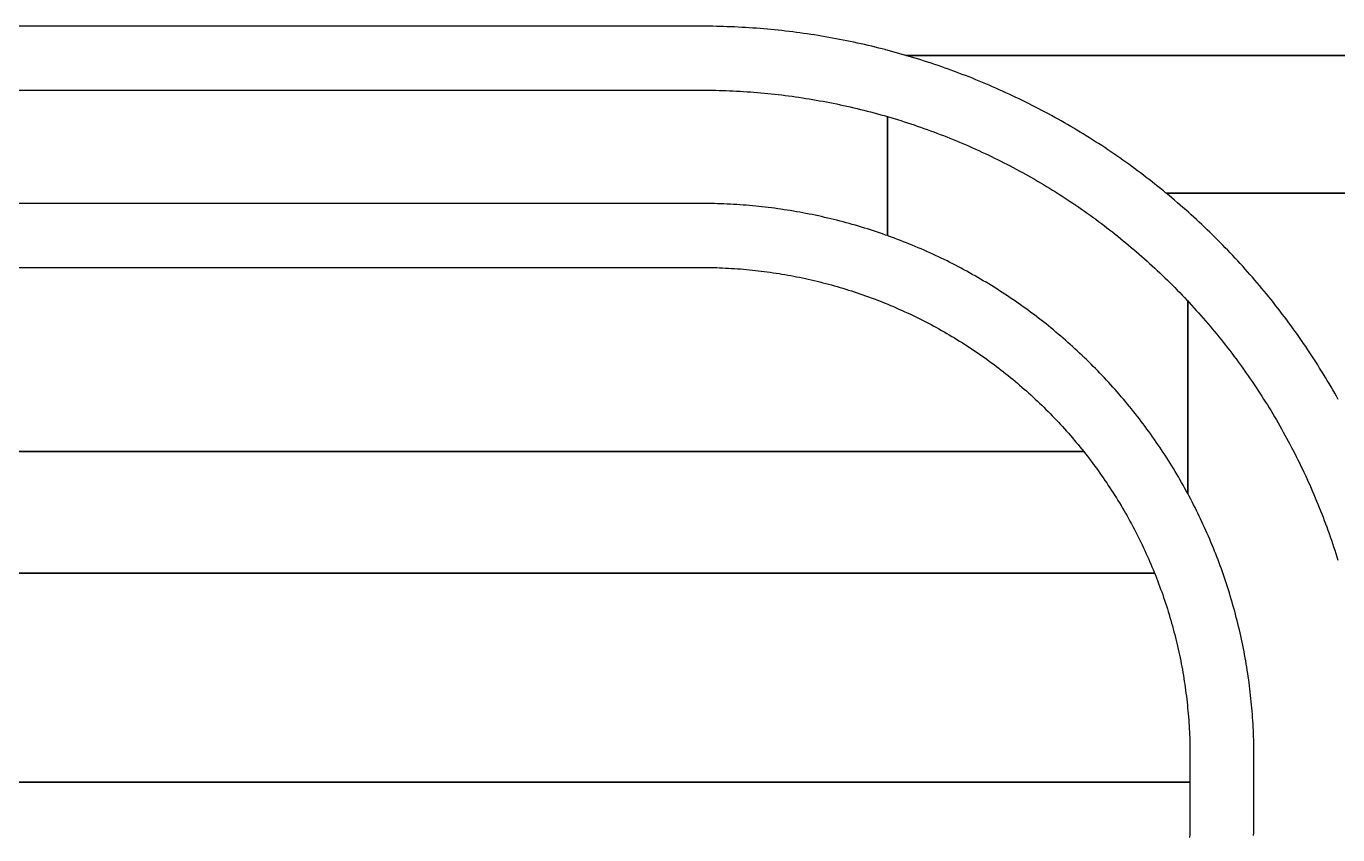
# Model space of a CAD drawing. Extents: x -3500 to 3500, y -3500 to 3500.
# Drawn here: x -581.1 to -293.9, y -233.1 to -56.1 of the extents above; entities that cross this region are included whole.
import ezdxf

# ---------------------------------------------------------------- set-up
doc = ezdxf.new("R2010")
doc.units = 0
for name, color, linetype in [('L5D0', 3, 'CONTINUOUS'), ('L5D100', 7, 'CONTINUOUS'), ('L5D11', 2, 'CONTINUOUS')]:
    doc.layers.add(name, color=color, linetype=linetype)

# ---------------------------------------------------------------- blocks, each defined once
blk = doc.blocks.new('ground_main_5')
at = {"layer": 'L5D0'}
for points in [[(-293.768, -137.814), (-294.16, -137.118), (-294.5555, -136.4235), (-294.9545, -135.731), (-295.3565, -135.0405), (-295.7625, -134.3525), (-296.172, -133.666), (-296.5845, -132.9815), (-297.001, -132.2995), (-297.4205, -131.6195), (-297.8435, -130.9415), (-298.27, -130.2655), (-298.6995, -129.592), (-299.1325, -128.9205), (-299.569, -128.251), (-300.009, -127.5835), (-300.452, -126.9185), (-300.8985, -126.256), (-301.3485, -125.5955), (-301.8015, -124.937), (-302.2575, -124.281), (-302.7175, -123.6275), (-303.18, -122.976), (-303.6465, -122.327), (-304.116, -121.68), (-304.5885, -121.036), (-305.064, -120.394), (-305.5435, -119.754), (-306.0255, -119.117), (-306.511, -118.482), (-306.9995, -117.85), (-307.4915, -117.22), (-307.986, -116.5925), (-308.484, -115.9675), (-308.9855, -115.345), (-309.4895, -114.725), (-309.997, -114.1075), (-310.5075, -113.493), (-311.021, -112.8805), (-311.5375, -112.271), (-312.057, -111.6635), (-312.5795, -111.059), (-313.105, -110.457), (-313.634, -109.858), (-314.1655, -109.2615), (-314.7, -108.6675), (-315.2375, -108.076), (-315.7785, -107.4875), (-316.3215, -106.9015), (-316.868, -106.3185), (-317.4175, -105.738), (-317.9695, -105.1605), (-318.5245, -104.5855), (-319.0825, -104.0135), (-319.6435, -103.444), (-320.207, -102.8775), (-320.7735, -102.314), (-321.343, -101.7535), (-321.915, -101.1955), (-322.49, -100.64), (-323.0675, -100.088), (-323.648, -99.5385), (-324.231, -98.9925), (-324.817, -98.449), (-325.4055, -97.9085), (-325.9965, -97.371), (-326.5905, -96.836), (-327.1875, -96.3045), (-327.7865, -95.776), (-328.3885, -95.25), (-328.993, -94.7275), (-329.6, -94.208), (-330.21, -93.6915), (-330.822, -93.178), (-331.437, -92.6675), (-331.5945, -92.538), (-332.0545, -92.16), (-332.6745, -91.656), (-333.297, -91.155), (-333.922, -90.657), (-334.549, -90.162), (-335.179, -89.67), (-335.8115, -89.1815), (-336.4465, -88.696), (-337.0835, -88.214), (-337.723, -87.735), (-338.365, -87.259), (-339.0095, -86.7865), (-339.6565, -86.317), (-340.3055, -85.851), (-340.9565, -85.388), (-341.6105, -84.9285), (-342.2665, -84.472), (-342.9245, -84.019), (-343.5855, -83.569), (-344.248, -83.1225), (-344.913, -82.6795), (-345.58, -82.24), (-346.2495, -81.8035), (-346.921, -81.37), (-347.595, -80.9405), (-348.271, -80.514), (-348.949, -80.091), (-349.629, -79.6715), (-350.311, -79.2555), (-350.9955, -78.8425), (-351.6815, -78.4335), (-352.37, -78.0275), (-353.0605, -77.625), (-353.753, -77.226), (-354.447, -76.8305), (-355.1435, -76.4385), (-355.842, -76.05), (-356.542, -75.665), (-357.2445, -75.2835), (-357.9485, -74.905), (-358.6545, -74.5305), (-359.362, -74.16), (-360.0715, -73.7925), (-360.783, -73.4285), (-361.4965, -73.068), (-362.2115, -72.7115), (-362.9285, -72.3585), (-363.647, -72.009), (-364.3675, -71.663), (-365.0895, -71.3205), (-365.813, -70.9815), (-366.5385, -70.6465), (-367.266, -70.315), (-367.9945, -69.9875), (-368.725, -69.663), (-369.457, -69.3425), (-370.1905, -69.026), (-370.926, -68.7125), (-371.6625, -68.403), (-372.401, -68.0975), (-373.1405, -67.795), (-373.882, -67.497), (-374.625, -67.202), (-375.369, -66.911), (-376.115, -66.624), (-376.862, -66.3405), (-377.6105, -66.0605), (-378.3605, -65.7845), (-379.1115, -65.5125), (-379.8645, -65.244), (-380.6185, -64.979), (-381.3735, -64.718), (-382.1305, -64.461), (-382.888, -64.2075), (-383.6475, -63.958), (-384.4075, -63.712), (-385.1695, -63.47), (-385.932, -63.232), (-386.696, -62.9975), (-387.461, -62.767), (-388.2275, -62.5405), (-388.995, -62.3175), (-389.7635, -62.0985), (-390.533, -61.883), (-391.3035, -61.672), (-392.0755, -61.4645), (-392.848, -61.261), (-393.001, -61.2215), (-393.622, -61.061), (-394.3965, -60.865), (-395.1725, -60.673), (-395.949, -60.485), (-396.7265, -60.301), (-397.505, -60.1205), (-398.2845, -59.944), (-399.065, -59.7715), (-399.846, -59.603), (-400.628, -59.4385), (-401.4105, -59.2775), (-402.1945, -59.1205), (-402.9785, -58.9675), (-403.7635, -58.8185), (-404.5495, -58.6735), (-405.336, -58.5325), (-406.1235, -58.395), (-406.9115, -58.262), (-407.7, -58.1325), (-408.489, -58.007), (-409.279, -57.8855), (-410.0695, -57.768), (-410.8605, -57.6545), (-411.652, -57.545), (-412.444, -57.4395), (-413.2365, -57.3375), (-414.03, -57.24), (-414.8235, -57.146), (-415.6175, -57.0565), (-416.412, -56.9705), (-417.207, -56.889), (-418.002, -56.811), (-418.798, -56.737), (-419.594, -56.6675), (-420.3905, -56.6015), (-421.187, -56.5395), (-421.984, -56.4815), (-422.7815, -56.4275), (-423.579, -56.3775), (-424.377, -56.332), (-425.175, -56.29), (-425.973, -56.252), (-426.7715, -56.218), (-427.57, -56.188), (-428.3685, -56.162), (-429.1675, -56.14), (-429.9665, -56.122), (-430.7655, -56.108), (-431.5645, -56.098), (-432.3635, -56.092), (-433.1625, -56.09), (-2324.91, -56.09)], [(-2324.91, -108.91), (-433.1625, -108.91), (-432.509, -108.912), (-431.8555, -108.918), (-431.2025, -108.928), (-430.549, -108.942), (-429.8955, -108.96), (-429.2425, -108.982), (-428.5895, -109.008), (-427.9365, -109.038), (-427.284, -109.0715), (-426.6315, -109.1095), (-425.9795, -109.1515), (-425.3275, -109.1975), (-424.676, -109.2475), (-424.0245, -109.301), (-423.3735, -109.359), (-422.723, -109.421), (-422.073, -109.4865), (-421.423, -109.5565), (-420.7735, -109.63), (-420.125, -109.708), (-419.4765, -109.7895), (-418.8285, -109.875), (-418.181, -109.965), (-417.5345, -110.0585), (-416.888, -110.156), (-416.2425, -110.2575), (-415.5975, -110.3625), (-414.9535, -110.472), (-414.3095, -110.585), (-413.667, -110.7025), (-413.0245, -110.8235), (-412.383, -110.9485), (-411.7425, -111.0775), (-411.1025, -111.2105), (-410.4635, -111.347), (-409.8255, -111.488), (-409.188, -111.6325), (-408.5515, -111.781), (-407.916, -111.9335), (-407.2815, -112.0895), (-406.648, -112.2495), (-406.0155, -112.4135), (-405.3835, -112.5815), (-404.753, -112.7535), (-404.1235, -112.929), (-403.4955, -113.1085), (-402.868, -113.2915), (-402.242, -113.4785), (-401.617, -113.6695), (-400.993, -113.864), (-400.3705, -114.0625), (-399.749, -114.265), (-399.1285, -114.471), (-398.51, -114.681), (-397.892, -114.895), (-397.276, -115.112), (-396.661, -115.3335), (-396.0475, -115.5585), (-395.4355, -115.787), (-394.8245, -116.0195), (-394.215, -116.256), (-393.607, -116.4955), (-393.001, -116.7395), (-392.396, -116.9865), (-391.7925, -117.2375), (-391.1905, -117.4925), (-390.5905, -117.7505), (-389.9915, -118.013), (-389.3945, -118.2785), (-388.799, -118.548), (-388.2055, -118.821), (-387.6135, -119.0975), (-387.023, -119.3775), (-386.434, -119.6615), (-385.8475, -119.949), (-385.262, -120.2395), (-384.679, -120.5345), (-384.097, -120.8325), (-383.5175, -121.134), (-382.9395, -121.4395), (-382.3635, -121.748), (-381.7895, -122.06), (-381.2175, -122.376), (-380.647, -122.695), (-380.079, -123.018), (-379.5125, -123.344), (-378.948, -123.674), (-378.386, -124.007), (-377.8255, -124.3435), (-377.2675, -124.6835), (-376.7115, -125.0265), (-376.1575, -125.3735), (-375.6055, -125.7235), (-375.056, -126.077), (-374.5085, -126.4335), (-373.963, -126.794), (-373.42, -127.1575), (-372.879, -127.524), (-372.3405, -127.8945), (-371.8045, -128.2675), (-371.27, -128.6445), (-370.7385, -129.0245), (-370.209, -129.4075), (-369.682, -129.794), (-369.1575, -130.1835), (-368.635, -130.576), (-368.115, -130.972), (-367.5975, -131.3715), (-367.0825, -131.7735), (-366.57, -132.179), (-366.06, -132.5875), (-365.5525, -132.9995), (-365.0475, -133.414), (-364.545, -133.832), (-364.045, -134.253), (-363.548, -134.677), (-363.053, -135.104), (-362.561, -135.534), (-362.0715, -135.967), (-361.5845, -136.403), (-361.1005, -136.842), (-360.619, -137.284), (-360.1405, -137.7285), (-359.6645, -138.1765), (-359.191, -138.627), (-358.7205, -139.0805), (-358.253, -139.537), (-357.788, -139.9965), (-357.326, -140.4585), (-356.8665, -140.9235), (-356.41, -141.391), (-355.9565, -141.8615), (-355.506, -142.335), (-355.058, -142.811), (-354.613, -143.2895), (-354.1715, -143.771), (-353.7325, -144.2555), (-353.2965, -144.742), (-352.8635, -145.2315), (-352.4335, -145.7235), (-352.0065, -146.2185), (-351.5825, -146.7155), (-351.1615, -147.2155), (-350.7435, -147.718), (-350.329, -148.223), (-349.917, -148.7305), (-349.5085, -149.2405), (-2334.91, -149.2405)], [(-2334.91, -149.2405), (-349.5085, -149.2405), (-349.103, -149.7535), (-348.7005, -150.2685), (-348.3015, -150.7855), (-347.9055, -151.3055), (-347.513, -151.828), (-347.123, -152.3525), (-346.737, -152.8795), (-346.3535, -153.409), (-345.9735, -153.941), (-345.597, -154.475), (-345.2235, -155.011), (-344.8535, -155.55), (-344.487, -156.0905), (-344.1235, -156.634), (-343.763, -157.179), (-343.4065, -157.7265), (-343.053, -158.2765), (-342.7025, -158.828), (-342.356, -159.382), (-342.0125, -159.938), (-341.6725, -160.4965), (-341.336, -161.0565), (-341.003, -161.619), (-340.6735, -162.183), (-340.3475, -162.7495), (-340.0245, -163.3175), (-339.7055, -163.888), (-339.3895, -164.46), (-339.0775, -165.034), (-338.7685, -165.61), (-338.4635, -166.188), (-338.162, -166.768), (-337.8635, -167.3495), (-337.569, -167.933), (-337.278, -168.518), (-336.9905, -169.105), (-336.707, -169.6935), (-336.4265, -170.284), (-336.15, -170.876), (-335.877, -171.47), (-335.608, -172.0655), (-335.342, -172.6625), (-335.08, -173.261), (-334.8215, -173.8615), (-334.567, -174.463), (-334.316, -175.0665), (-334.0685, -175.6715), (-333.825, -176.278), (-333.585, -176.886), (-333.349, -177.495), (-333.1165, -178.106), (-332.888, -178.718), (-332.663, -179.3315), (-332.4415, -179.9465), (-332.224, -180.563), (-332.0105, -181.1805), (-331.8005, -181.7995), (-331.5945, -182.4195), (-331.392, -183.041), (-331.1935, -183.6635), (-330.999, -184.2875), (-330.808, -184.9125), (-330.621, -185.5385), (-330.4375, -186.166), (-330.258, -186.7945), (-330.0825, -187.424), (-329.911, -188.0545), (-329.743, -188.686), (-329.579, -189.3185), (-329.419, -189.952), (-329.2625, -190.5865), (-329.1105, -191.222), (-328.962, -191.8585), (-328.8175, -192.496), (-328.6765, -193.134), (-328.54, -193.773), (-328.407, -194.413), (-328.278, -195.054), (-328.153, -195.695), (-328.032, -196.3375), (-327.9145, -196.9805), (-327.8015, -197.624), (-327.692, -198.2685), (-327.5865, -198.913), (-327.485, -199.559), (-327.3875, -200.205), (-327.294, -200.852), (-327.2045, -201.499), (-327.119, -202.147), (-327.0375, -202.7955), (-326.9595, -203.4445), (-326.886, -204.0935), (-326.816, -204.7435), (-326.75, -205.3935), (-326.6885, -206.0445), (-326.6305, -206.695), (-326.5765, -207.3465), (-326.527, -207.998), (-326.481, -208.65), (-326.439, -209.302), (-326.401, -209.9545), (-326.367, -210.6075), (-326.337, -211.26), (-326.3115, -211.913), (-326.2895, -212.566), (-326.2715, -213.2195), (-326.2575, -213.873), (-326.2475, -214.5265), (-326.2415, -215.18), (-326.2395, -215.8335), (-326.2395, -221.622), (-2334.91, -221.622)], [(-2334.91, -221.622), (-326.2395, -221.622), (-326.2395, -229.1665), (-326.2415, -229.82), (-326.2475, -230.4735), (-326.2575, -231.127), (-326.2715, -231.7805), (-326.2895, -232.434), (-326.3115, -233.087), (-326.337, -233.74)]]:
    blk.add_lwpolyline(points, dxfattribs=at)
blk = doc.blocks.new('TOP_main_5_Cheese_100')
at = {"layer": 'L5D100'}
for points in [[(2334.91, -92.6675), (-331.437, -92.6675), (-331.5945, -92.538), (-332.0545, -92.16), (-332.6745, -91.656), (-333.297, -91.155), (-333.922, -90.657), (-334.549, -90.162), (-335.179, -89.67), (-335.8115, -89.1815), (-336.4465, -88.696), (-337.0835, -88.214), (-337.723, -87.735), (-338.365, -87.259), (-339.0095, -86.7865), (-339.6565, -86.317), (-340.3055, -85.851), (-340.9565, -85.388), (-341.6105, -84.9285), (-342.2665, -84.472), (-342.9245, -84.019), (-343.5855, -83.569), (-344.248, -83.1225), (-344.913, -82.6795), (-345.58, -82.24), (-346.2495, -81.8035), (-346.921, -81.37), (-347.595, -80.9405), (-348.271, -80.514), (-348.949, -80.091), (-349.629, -79.6715), (-350.311, -79.2555), (-350.9955, -78.8425), (-351.6815, -78.4335), (-352.37, -78.0275), (-353.0605, -77.625), (-353.753, -77.226), (-354.447, -76.8305), (-355.1435, -76.4385), (-355.842, -76.05), (-356.542, -75.665), (-357.2445, -75.2835), (-357.9485, -74.905), (-358.6545, -74.5305), (-359.362, -74.16), (-360.0715, -73.7925), (-360.783, -73.4285), (-361.4965, -73.068), (-362.2115, -72.7115), (-362.9285, -72.3585), (-363.647, -72.009), (-364.3675, -71.663), (-365.0895, -71.3205), (-365.813, -70.9815), (-366.5385, -70.6465), (-367.266, -70.315), (-367.9945, -69.9875), (-368.725, -69.663), (-369.457, -69.3425), (-370.1905, -69.026), (-370.926, -68.7125), (-371.6625, -68.403), (-372.401, -68.0975), (-373.1405, -67.795), (-373.882, -67.497), (-374.625, -67.202), (-375.369, -66.911), (-376.115, -66.624), (-376.862, -66.3405), (-377.6105, -66.0605), (-378.3605, -65.7845), (-379.1115, -65.5125), (-379.8645, -65.244), (-380.6185, -64.979), (-381.3735, -64.718), (-382.1305, -64.461), (-382.888, -64.2075), (-383.6475, -63.958), (-384.4075, -63.712), (-385.1695, -63.47), (-385.932, -63.232), (-386.696, -62.9975), (-387.461, -62.767), (-388.2275, -62.5405), (-388.366, -62.5), (-62.5, -62.5)], [(-62.5, -62.5), (-388.366, -62.5), (-388.995, -62.3175), (-389.7635, -62.0985), (-390.533, -61.883), (-391.3035, -61.672), (-392.0755, -61.4645), (-392.848, -61.261), (-393.001, -61.2215), (-393.622, -61.061), (-394.3965, -60.865), (-395.1725, -60.673), (-395.949, -60.485), (-396.7265, -60.301), (-397.505, -60.1205), (-398.2845, -59.944), (-399.065, -59.7715), (-399.846, -59.603), (-400.628, -59.4385), (-401.4105, -59.2775), (-402.1945, -59.1205), (-402.9785, -58.9675), (-403.7635, -58.8185), (-404.5495, -58.6735), (-405.336, -58.5325), (-406.1235, -58.395), (-406.9115, -58.262), (-407.7, -58.1325), (-408.489, -58.007), (-409.279, -57.8855), (-410.0695, -57.768), (-410.8605, -57.6545), (-411.652, -57.545), (-412.444, -57.4395), (-413.2365, -57.3375), (-414.03, -57.24), (-414.8235, -57.146), (-415.6175, -57.0565), (-416.412, -56.9705), (-417.207, -56.889), (-418.002, -56.811), (-418.798, -56.737), (-419.594, -56.6675), (-420.3905, -56.6015), (-421.187, -56.5395), (-421.984, -56.4815), (-422.7815, -56.4275), (-423.579, -56.3775), (-424.377, -56.332), (-425.175, -56.29), (-425.973, -56.252), (-426.7715, -56.218), (-427.57, -56.188), (-428.3685, -56.162), (-429.1675, -56.14), (-429.9665, -56.122), (-430.7655, -56.108), (-431.5645, -56.098), (-432.3635, -56.092), (-433.1625, -56.09), (-2324.91, -56.09)], [(-2324.91, -108.91), (-433.1625, -108.91), (-432.509, -108.912), (-431.8555, -108.918), (-431.2025, -108.928), (-430.549, -108.942), (-429.8955, -108.96), (-429.2425, -108.982), (-428.5895, -109.008), (-427.9365, -109.038), (-427.284, -109.0715), (-426.6315, -109.1095), (-425.9795, -109.1515), (-425.3275, -109.1975), (-424.676, -109.2475), (-424.0245, -109.301), (-423.3735, -109.359), (-422.723, -109.421), (-422.073, -109.4865), (-421.423, -109.5565), (-420.7735, -109.63), (-420.125, -109.708), (-419.4765, -109.7895), (-418.8285, -109.875), (-418.181, -109.965), (-417.5345, -110.0585), (-416.888, -110.156), (-416.2425, -110.2575), (-415.5975, -110.3625), (-414.9535, -110.472), (-414.3095, -110.585), (-413.667, -110.7025), (-413.0245, -110.8235), (-412.383, -110.9485), (-411.7425, -111.0775), (-411.1025, -111.2105), (-410.4635, -111.347), (-409.8255, -111.488), (-409.188, -111.6325), (-408.5515, -111.781), (-407.916, -111.9335), (-407.2815, -112.0895), (-406.648, -112.2495), (-406.0155, -112.4135), (-405.3835, -112.5815), (-404.753, -112.7535), (-404.1235, -112.929), (-403.4955, -113.1085), (-402.868, -113.2915), (-402.242, -113.4785), (-401.617, -113.6695), (-400.993, -113.864), (-400.3705, -114.0625), (-399.749, -114.265), (-399.1285, -114.471), (-398.51, -114.681), (-397.892, -114.895), (-397.276, -115.112), (-396.661, -115.3335), (-396.0475, -115.5585), (-395.4355, -115.787), (-394.8245, -116.0195), (-394.215, -116.256), (-393.607, -116.4955), (-393.001, -116.7395), (-392.396, -116.9865), (-391.7925, -117.2375), (-391.1905, -117.4925), (-390.5905, -117.7505), (-389.9915, -118.013), (-389.3945, -118.2785), (-388.799, -118.548), (-388.2055, -118.821), (-387.6135, -119.0975), (-387.023, -119.3775), (-386.434, -119.6615), (-385.8475, -119.949), (-385.262, -120.2395), (-384.679, -120.5345), (-384.097, -120.8325), (-383.5175, -121.134), (-382.9395, -121.4395), (-382.3635, -121.748), (-381.7895, -122.06), (-381.2175, -122.376), (-380.647, -122.695), (-380.079, -123.018), (-379.5125, -123.344), (-378.948, -123.674), (-378.386, -124.007), (-377.8255, -124.3435), (-377.2675, -124.6835), (-376.7115, -125.0265), (-376.1575, -125.3735), (-375.6055, -125.7235), (-375.056, -126.077), (-374.5085, -126.4335), (-373.963, -126.794), (-373.42, -127.1575), (-372.879, -127.524), (-372.3405, -127.8945), (-371.8045, -128.2675), (-371.27, -128.6445), (-370.7385, -129.0245), (-370.209, -129.4075), (-369.682, -129.794), (-369.1575, -130.1835), (-368.635, -130.576), (-368.115, -130.972), (-367.5975, -131.3715), (-367.0825, -131.7735), (-366.57, -132.179), (-366.06, -132.5875), (-365.5525, -132.9995), (-365.0475, -133.414), (-364.545, -133.832), (-364.045, -134.253), (-363.548, -134.677), (-363.053, -135.104), (-362.561, -135.534), (-362.0715, -135.967), (-361.5845, -136.403), (-361.1005, -136.842), (-360.619, -137.284), (-360.1405, -137.7285), (-359.6645, -138.1765), (-359.191, -138.627), (-358.7205, -139.0805), (-358.253, -139.537), (-357.788, -139.9965), (-357.326, -140.4585), (-356.8665, -140.9235), (-356.41, -141.391), (-355.9565, -141.8615), (-355.506, -142.335), (-355.058, -142.811), (-354.613, -143.2895), (-354.1715, -143.771), (-353.7325, -144.2555), (-353.2965, -144.742), (-352.8635, -145.2315), (-352.4335, -145.7235), (-352.0065, -146.2185), (-351.5825, -146.7155), (-351.1615, -147.2155), (-350.7435, -147.718), (-350.329, -148.223), (-349.917, -148.7305), (-349.5085, -149.2405), (-349.103, -149.7535), (-348.7005, -150.2685), (-348.3015, -150.7855), (-347.9055, -151.3055), (-347.513, -151.828), (-347.123, -152.3525), (-346.737, -152.8795), (-346.3535, -153.409), (-345.9735, -153.941), (-345.597, -154.475), (-345.2235, -155.011), (-344.8535, -155.55), (-344.487, -156.0905), (-344.1235, -156.634), (-343.763, -157.179), (-343.4065, -157.7265), (-343.053, -158.2765), (-342.7025, -158.828), (-342.356, -159.382), (-342.0125, -159.938), (-341.6725, -160.4965), (-341.336, -161.0565), (-341.003, -161.619), (-340.6735, -162.183), (-340.3475, -162.7495), (-340.0245, -163.3175), (-339.7055, -163.888), (-339.3895, -164.46), (-339.0775, -165.034), (-338.7685, -165.61), (-338.4635, -166.188), (-338.162, -166.768), (-337.8635, -167.3495), (-337.569, -167.933), (-337.278, -168.518), (-336.9905, -169.105), (-336.707, -169.6935), (-336.4265, -170.284), (-336.15, -170.876), (-335.877, -171.47), (-335.608, -172.0655), (-335.342, -172.6625), (-335.08, -173.261), (-334.8215, -173.8615), (-334.567, -174.463), (-334.316, -175.0665), (-334.0685, -175.6715), (-334.0035, -175.8345), (-2334.91, -175.8345)], [(-293.768, -137.814), (-294.16, -137.118), (-294.5555, -136.4235), (-294.9545, -135.731), (-295.3565, -135.0405), (-295.7625, -134.3525), (-296.172, -133.666), (-296.5845, -132.9815), (-297.001, -132.2995), (-297.4205, -131.6195), (-297.8435, -130.9415), (-298.27, -130.2655), (-298.6995, -129.592), (-299.1325, -128.9205), (-299.569, -128.251), (-300.009, -127.5835), (-300.452, -126.9185), (-300.8985, -126.256), (-301.3485, -125.5955), (-301.8015, -124.937), (-302.2575, -124.281), (-302.7175, -123.6275), (-303.18, -122.976), (-303.6465, -122.327), (-304.116, -121.68), (-304.5885, -121.036), (-305.064, -120.394), (-305.5435, -119.754), (-306.0255, -119.117), (-306.511, -118.482), (-306.9995, -117.85), (-307.4915, -117.22), (-307.986, -116.5925), (-308.484, -115.9675), (-308.9855, -115.345), (-309.4895, -114.725), (-309.997, -114.1075), (-310.5075, -113.493), (-311.021, -112.8805), (-311.5375, -112.271), (-312.057, -111.6635), (-312.5795, -111.059), (-313.105, -110.457), (-313.634, -109.858), (-314.1655, -109.2615), (-314.7, -108.6675), (-315.2375, -108.076), (-315.7785, -107.4875), (-316.3215, -106.9015), (-316.868, -106.3185), (-317.4175, -105.738), (-317.9695, -105.1605), (-318.5245, -104.5855), (-319.0825, -104.0135), (-319.6435, -103.444), (-320.207, -102.8775), (-320.7735, -102.314), (-321.343, -101.7535), (-321.915, -101.1955), (-322.49, -100.64), (-323.0675, -100.088), (-323.648, -99.5385), (-324.231, -98.9925), (-324.817, -98.449), (-325.4055, -97.9085), (-325.9965, -97.371), (-326.5905, -96.836), (-327.1875, -96.3045), (-327.7865, -95.776), (-328.3885, -95.25), (-328.993, -94.7275), (-329.6, -94.208), (-330.21, -93.6915), (-330.822, -93.178), (-331.437, -92.6675), (2334.91, -92.6675)], [(-2334.91, -175.8345), (-334.0035, -175.8345), (-333.825, -176.278), (-333.585, -176.886), (-333.349, -177.495), (-333.1165, -178.106), (-332.888, -178.718), (-332.663, -179.3315), (-332.4415, -179.9465), (-332.224, -180.563), (-332.0105, -181.1805), (-331.8005, -181.7995), (-331.5945, -182.4195), (-331.392, -183.041), (-331.1935, -183.6635), (-330.999, -184.2875), (-330.808, -184.9125), (-330.621, -185.5385), (-330.4375, -186.166), (-330.258, -186.7945), (-330.0825, -187.424), (-329.911, -188.0545), (-329.743, -188.686), (-329.579, -189.3185), (-329.419, -189.952), (-329.2625, -190.5865), (-329.1105, -191.222), (-328.962, -191.8585), (-328.8175, -192.496), (-328.6765, -193.134), (-328.54, -193.773), (-328.407, -194.413), (-328.278, -195.054), (-328.153, -195.695), (-328.032, -196.3375), (-327.9145, -196.9805), (-327.8015, -197.624), (-327.692, -198.2685), (-327.5865, -198.913), (-327.485, -199.559), (-327.3875, -200.205), (-327.294, -200.852), (-327.2045, -201.499), (-327.119, -202.147), (-327.0375, -202.7955), (-326.9595, -203.4445), (-326.886, -204.0935), (-326.816, -204.7435), (-326.75, -205.3935), (-326.6885, -206.0445), (-326.6305, -206.695), (-326.5765, -207.3465), (-326.527, -207.998), (-326.481, -208.65), (-326.439, -209.302), (-326.401, -209.9545), (-326.367, -210.6075), (-326.337, -211.26), (-326.3115, -211.913), (-326.2895, -212.566), (-326.2715, -213.2195), (-326.2575, -213.873), (-326.2475, -214.5265), (-326.2415, -215.18), (-326.2395, -215.8335), (-326.2395, -229.1665), (-326.2415, -229.82), (-326.2475, -230.4735), (-326.2575, -231.127), (-326.2715, -231.7805), (-326.2895, -232.434), (-326.3115, -233.087), (-326.337, -233.74)]]:
    blk.add_lwpolyline(points, dxfattribs=at)
blk = doc.blocks.new('TOP_main_5')
at = {"layer": 'L5D11'}
for points in [[(-1447.8525, -70.09), (-433.1625, -70.09), (-432.3995, -70.092), (-431.6365, -70.098), (-430.8735, -70.108), (-430.1105, -70.122), (-429.3475, -70.14), (-428.585, -70.162), (-427.822, -70.188), (-427.0595, -70.218), (-426.2975, -70.252), (-425.535, -70.2895), (-424.773, -70.3315), (-424.0115, -70.3775), (-423.25, -70.4275), (-422.4885, -70.4815), (-421.728, -70.5395), (-420.967, -70.601), (-420.207, -70.667), (-419.447, -70.737), (-418.6875, -70.8105), (-417.9285, -70.8885), (-417.1695, -70.97), (-416.4115, -71.056), (-415.6535, -71.1455), (-414.896, -71.239), (-414.1395, -71.337), (-413.383, -71.4385), (-412.6275, -71.544), (-411.872, -71.6535), (-411.1175, -71.767), (-410.3635, -71.8845), (-409.61, -72.0055), (-408.8575, -72.131), (-408.105, -72.26), (-407.354, -72.3935), (-406.603, -72.5305), (-405.853, -72.6715), (-405.104, -72.8165), (-404.3555, -72.9655), (-403.608, -73.118), (-402.861, -73.275), (-402.115, -73.4355), (-401.37, -73.6), (-400.6255, -73.7685), (-399.882, -73.9405), (-399.1395, -74.117), (-398.398, -74.297), (-397.6575, -74.481), (-396.918, -74.669), (-396.179, -74.8605), (-395.4415, -75.056), (-394.705, -75.2555), (-393.9695, -75.459), (-393.235, -75.666), (-392.5015, -75.877), (-392.5015, -101.952), (-392.896, -101.811), (-393.553, -101.5815), (-394.211, -101.3555), (-394.87, -101.133), (-395.531, -100.9145), (-396.1925, -100.7), (-396.8555, -100.4895), (-397.52, -100.2825), (-398.1855, -100.079), (-398.852, -99.88), (-399.5195, -99.6845), (-400.1885, -99.4925), (-400.8585, -99.305), (-401.5295, -99.121), (-402.2015, -98.941), (-402.8745, -98.7645), (-403.549, -98.5925), (-404.224, -98.424), (-404.9, -98.259), (-405.577, -98.0985), (-406.2545, -97.942), (-406.9335, -97.789), (-407.613, -97.64), (-408.2935, -97.495), (-408.975, -97.354), (-409.657, -97.2165), (-410.34, -97.0835), (-411.0235, -96.954), (-411.708, -96.8285), (-412.393, -96.707), (-413.079, -96.5895), (-413.765, -96.476), (-414.4525, -96.3665), (-415.14, -96.2605), (-415.8285, -96.159), (-416.517, -96.061), (-417.2065, -95.9675), (-417.8965, -95.8775), (-418.587, -95.7915), (-419.278, -95.71), (-419.9695, -95.632), (-420.661, -95.558), (-421.3535, -95.488), (-422.046, -95.422), (-422.739, -95.36), (-423.4325, -95.302), (-424.126, -95.248), (-424.82, -95.198), (-425.5145, -95.152), (-426.209, -95.11), (-426.9035, -95.072), (-427.5985, -95.038), (-428.2935, -95.008), (-428.989, -94.982), (-429.6845, -94.96), (-430.38, -94.942), (-431.0755, -94.928), (-431.771, -94.918), (-432.467, -94.912), (-433.1625, -94.91), (-1447.8525, -94.91)], [(-312.3115, -233.3405), (-312.2895, -232.645), (-312.2715, -231.9495), (-312.2575, -231.254), (-312.2475, -230.558), (-312.2415, -229.8625), (-312.2395, -229.1665), (-312.2395, -215.8335), (-312.2415, -215.1375), (-312.2475, -214.442), (-312.2575, -213.746), (-312.2715, -213.0505), (-312.2895, -212.355), (-312.3115, -211.6595), (-312.3375, -210.964), (-312.3675, -210.269), (-312.4015, -209.574), (-312.4395, -208.8795), (-312.4815, -208.185), (-312.5275, -207.4905), (-312.5775, -206.7965), (-312.6315, -206.103), (-312.6895, -205.4095), (-312.7515, -204.7165), (-312.8175, -204.024), (-312.8875, -203.332), (-312.9615, -202.64), (-313.039, -201.9485), (-313.121, -201.2575), (-313.207, -200.567), (-313.2965, -199.877), (-313.3905, -199.188), (-313.4885, -198.499), (-313.59, -197.8105), (-313.6955, -197.123), (-313.8055, -196.436), (-313.919, -195.7495), (-314.0365, -195.0635), (-314.158, -194.3785), (-314.2835, -193.694), (-314.4125, -193.0105), (-314.546, -192.3275), (-314.683, -191.6455), (-314.8245, -190.9645), (-314.9695, -190.284), (-315.1185, -189.604), (-315.271, -188.9255), (-315.428, -188.2475), (-315.5885, -187.5705), (-315.753, -186.8945), (-315.9215, -186.2195), (-316.094, -185.5455), (-316.27, -184.872), (-316.4505, -184.2), (-316.634, -183.529), (-316.822, -182.859), (-317.0135, -182.1905), (-317.209, -181.5225), (-317.4085, -180.856), (-317.6115, -180.1905), (-317.8185, -179.5265), (-318.0295, -178.863), (-318.244, -178.2015), (-318.4625, -177.541), (-318.6845, -176.8815), (-318.911, -176.2235), (-319.1405, -175.5665), (-319.374, -174.9115), (-319.6115, -174.2575), (-319.8525, -173.6045), (-320.0975, -172.9535), (-320.346, -172.3035), (-320.5985, -171.655), (-320.8545, -171.008), (-321.114, -170.3625), (-321.3775, -169.7185), (-321.645, -169.0765), (-321.9155, -168.4355), (-322.1905, -167.796), (-322.4685, -167.1585), (-322.7505, -166.5225), (-323.036, -165.888), (-323.325, -165.255), (-323.618, -164.624), (-323.9145, -163.9945), (-324.2145, -163.3665), (-324.518, -162.7405), (-324.8255, -162.1165), (-325.1365, -161.494), (-325.451, -160.8735), (-325.769, -160.2545), (-326.0905, -159.6375), (-326.4155, -159.0225), (-326.744, -158.409), (-326.744, -116.254), (-326.3995, -116.623), (-325.8815, -117.183), (-325.3665, -117.746), (-324.8545, -118.312), (-324.345, -118.8805), (-323.839, -119.4515), (-323.336, -120.0255), (-322.8355, -120.6015), (-322.3385, -121.1805), (-321.8445, -121.762), (-321.3535, -122.3465), (-320.8655, -122.933), (-320.3805, -123.5225), (-319.899, -124.114), (-319.42, -124.7085), (-318.9445, -125.305), (-318.472, -125.9045), (-318.003, -126.506), (-317.5365, -127.1105), (-317.074, -127.717), (-316.614, -128.326), (-316.1575, -128.9375), (-315.704, -129.5515), (-315.254, -130.1675), (-314.807, -130.786), (-314.3635, -131.407), (-313.923, -132.03), (-313.4855, -132.6555), (-313.052, -133.2835), (-312.621, -133.9135), (-312.194, -134.5455), (-311.77, -135.18), (-311.3495, -135.817), (-310.932, -136.456), (-310.518, -137.097), (-310.1075, -137.74), (-309.7005, -138.3855), (-309.2965, -139.033), (-308.896, -139.6825), (-308.499, -140.3345), (-308.1055, -140.988), (-307.7155, -141.644), (-307.3285, -142.302), (-306.9455, -142.9615), (-306.5655, -143.6235), (-306.189, -144.2875), (-305.816, -144.953), (-305.447, -145.621), (-305.081, -146.2905), (-304.7185, -146.962), (-304.36, -147.6355), (-304.0045, -148.311), (-303.6525, -148.988), (-303.3045, -149.667), (-302.96, -150.348), (-302.6185, -151.0305), (-302.281, -151.715), (-301.9475, -152.4015), (-301.617, -153.089), (-301.29, -153.779), (-300.967, -154.47), (-300.6475, -155.163), (-300.332, -155.858), (-300.0195, -156.554), (-299.711, -157.252), (-299.406, -157.9515), (-299.105, -158.653), (-298.8075, -159.3555), (-298.5135, -160.06), (-298.223, -160.7655), (-297.937, -161.473), (-297.654, -162.1815), (-297.375, -162.892), (-297.0995, -163.6035), (-296.828, -164.3165), (-296.56, -165.0315), (-296.296, -165.747), (-296.0355, -166.4645), (-295.779, -167.183), (-295.526, -167.903), (-295.277, -168.6245), (-295.032, -169.347), (-294.7905, -170.071), (-294.5525, -170.796), (-294.3185, -171.5225), (-294.0885, -172.25), (-293.862, -172.979)]]:
    blk.add_lwpolyline(points, dxfattribs=at)
blk.add_lwpolyline([(-326.744, -158.409), (-327.0765, -157.7975), (-327.412, -157.1885), (-327.751, -156.581), (-328.094, -155.975), (-328.44, -155.3715), (-328.7895, -154.77), (-329.1425, -154.1705), (-329.499, -153.573), (-329.859, -152.9775), (-330.2225, -152.3845), (-330.5895, -151.793), (-330.9595, -151.204), (-331.333, -150.617), (-331.71, -150.032), (-332.0905, -149.4495), (-332.474, -148.869), (-332.861, -148.291), (-333.251, -147.715), (-333.645, -147.141), (-334.0415, -146.5695), (-334.442, -146.0005), (-334.8455, -145.4335), (-335.252, -144.869), (-335.662, -144.307), (-336.075, -143.747), (-336.4915, -143.1895), (-336.911, -142.6345), (-337.334, -142.082), (-337.7595, -141.532), (-338.189, -140.984), (-338.621, -140.439), (-339.0565, -139.896), (-339.495, -139.356), (-339.9365, -138.8185), (-340.381, -138.283), (-340.829, -137.7505), (-341.2795, -137.2205), (-341.7335, -136.693), (-342.1905, -136.1685), (-342.6505, -135.6465), (-343.113, -135.127), (-343.579, -134.61), (-344.048, -134.096), (-344.5195, -133.5845), (-344.9945, -133.076), (-345.472, -132.57), (-345.9525, -132.067), (-346.436, -131.5665), (-346.922, -131.069), (-347.4115, -130.574), (-347.9035, -130.082), (-348.398, -129.593), (-348.896, -129.1065), (-349.396, -128.623), (-349.8995, -128.1425), (-350.4055, -127.665), (-350.914, -127.1905), (-351.4255, -126.7185), (-351.9395, -126.2495), (-352.456, -125.784), (-352.9755, -125.321), (-353.498, -124.861), (-354.0225, -124.404), (-354.55, -123.9505), (-355.08, -123.4995), (-355.6125, -123.052), (-356.1475, -122.607), (-356.6855, -122.1655), (-357.2255, -121.727), (-357.768, -121.2915), (-358.3135, -120.8595), (-358.861, -120.4305), (-359.4115, -120.0045), (-359.964, -119.5815), (-360.519, -119.162), (-361.0765, -118.7455), (-361.636, -118.3325), (-362.1985, -117.9225), (-362.763, -117.516), (-363.33, -117.1125), (-363.899, -116.7125), (-364.4705, -116.3155), (-365.044, -115.922), (-365.62, -115.5315), (-366.1985, -115.1445), (-366.779, -114.761), (-367.3615, -114.3805), (-367.9465, -114.0035), (-368.5335, -113.63), (-369.1225, -113.26), (-369.7135, -112.893), (-370.307, -112.53), (-370.9025, -112.17), (-371.5, -111.8135), (-372.0995, -111.4605), (-372.701, -111.1105), (-373.3045, -110.7645), (-373.91, -110.422), (-374.5175, -110.0825), (-375.127, -109.747), (-375.7385, -109.415), (-376.3515, -109.086), (-376.967, -108.761), (-377.584, -108.4395), (-378.2025, -108.1215), (-378.8235, -107.807), (-379.446, -107.496), (-380.07, -107.189), (-380.696, -106.885), (-381.324, -106.585), (-381.953, -106.2885), (-382.5845, -105.996), (-383.217, -105.7065), (-383.8515, -105.421), (-384.488, -105.139), (-385.1255, -104.861), (-385.765, -104.5865), (-386.4055, -104.3155), (-387.048, -104.0485), (-387.692, -103.785), (-388.3375, -103.525), (-388.9845, -103.269), (-389.633, -103.0165), (-390.2825, -102.768), (-390.934, -102.523), (-391.5865, -102.282), (-392.2405, -102.045), (-392.5015, -101.952), (-392.5015, -75.877), (-391.7695, -76.0915), (-391.0385, -76.3105), (-390.3085, -76.533), (-389.5795, -76.759), (-388.852, -76.9895), (-388.1255, -77.223), (-387.4005, -77.461), (-386.6765, -77.7025), (-385.954, -77.9475), (-385.2325, -78.197), (-384.5125, -78.4495), (-383.794, -78.706), (-383.0765, -78.9665), (-382.3605, -79.2305), (-381.646, -79.4985), (-380.933, -79.77), (-380.2215, -80.0455), (-379.511, -80.3245), (-378.802, -80.6075), (-378.095, -80.894), (-377.389, -81.184), (-376.685, -81.478), (-375.982, -81.7755), (-375.281, -82.0765), (-374.5815, -82.3815), (-373.8835, -82.69), (-373.187, -83.0025), (-372.4925, -83.318), (-371.7995, -83.6375), (-371.108, -83.961), (-370.4185, -84.2875), (-369.7305, -84.618), (-369.0445, -84.952), (-368.36, -85.2895), (-367.6775, -85.6305), (-366.9965, -85.975), (-366.3175, -86.3235), (-365.6405, -86.675), (-364.965, -87.0305), (-364.2915, -87.389), (-363.62, -87.7515), (-362.9505, -88.1175), (-362.2825, -88.487), (-361.617, -88.8595), (-360.953, -89.236), (-360.291, -89.616), (-359.631, -89.999), (-358.9735, -90.386), (-358.3175, -90.776), (-357.6635, -91.1695), (-357.012, -91.5665), (-356.3625, -91.967), (-355.715, -92.371), (-355.0695, -92.778), (-354.4265, -93.1885), (-353.785, -93.6025), (-353.1465, -94.02), (-352.5095, -94.4405), (-351.875, -94.8645), (-351.243, -95.292), (-350.613, -95.7225), (-349.985, -96.1565), (-349.3595, -96.5935), (-348.7365, -97.034), (-348.1155, -97.4775), (-347.497, -97.9245), (-346.8805, -98.3745), (-346.267, -98.828), (-345.6555, -99.2845), (-345.0465, -99.7445), (-344.44, -100.2075), (-343.8355, -100.6735), (-343.234, -101.143), (-342.6345, -101.615), (-342.038, -102.091), (-341.4435, -102.5695), (-340.8515, -103.0515), (-340.2625, -103.536), (-339.6755, -104.024), (-339.0915, -104.515), (-338.51, -105.009), (-337.931, -105.5065), (-337.3545, -106.0065), (-336.781, -106.5095), (-336.21, -107.016), (-335.6415, -107.525), (-335.0755, -108.037), (-334.5125, -108.552), (-333.952, -109.07), (-333.3945, -109.591), (-332.8395, -110.115), (-332.2875, -110.6415), (-331.738, -111.171), (-331.1915, -111.7035), (-330.6475, -112.239), (-330.1065, -112.777), (-329.5685, -113.318), (-329.033, -113.862), (-328.5005, -114.4085), (-327.971, -114.958), (-327.444, -115.51), (-326.9205, -116.065), (-326.744, -116.254)], close=True, dxfattribs=at)
for name in ['ground_main_5', 'TOP_main_5_Cheese_100']:
    blk.add_blockref(name, (0, 0))
blk = doc.blocks.new('TOP_main')
blk.add_blockref('TOP_main_5', (0, 0))

msp = doc.modelspace()

# ---------------------------------------------------------------- block references
msp.add_blockref('TOP_main', (0, 0))

doc.saveas('drawing.dxf')
